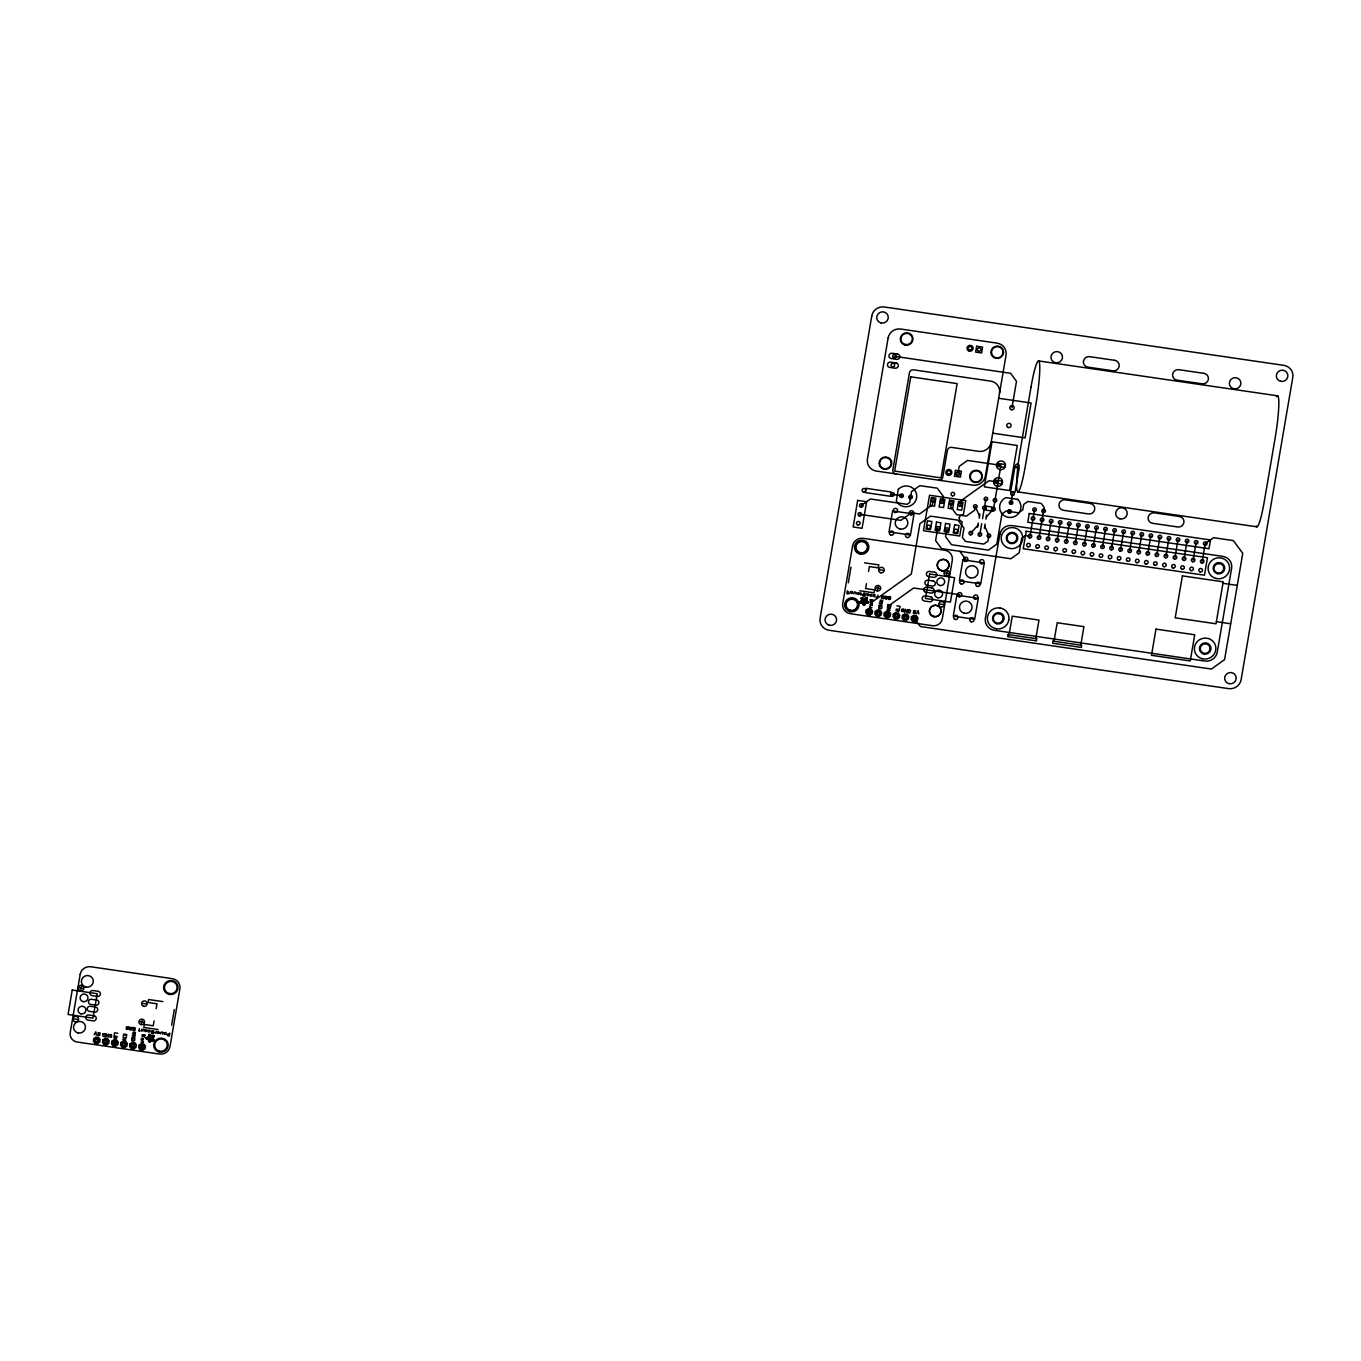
<?xml version="1.0" encoding="UTF-8"?>
<svg xmlns="http://www.w3.org/2000/svg" width="1361" height="1361" viewBox="0 0 1361 1361"><rect width="100%" height="100%" fill="white"/><g stroke="black" fill="none" stroke-linecap="round" stroke-linejoin="round"><path stroke-width="1.5" d="M1002.989 619.051L1003.057 618.081A4.729 4.593 -17.8 0 0 999.995 613.913L999.025 613.692M1016.718 538.752L1016.786 537.782A4.729 4.593 -17.8 0 0 1013.724 533.614L1012.754 533.393A4.849 4.695 -17.8 0 0 1007.106 537.34A5.053 4.9 -17.8 0 0 1011.036 542.818M1209.895 649.282L1209.963 648.295A4.729 4.593 -17.8 0 0 1206.901 644.144L1205.931 643.923A4.849 4.695 -17.8 0 0 1200.334 647.955A5.053 4.9 -17.8 0 0 1204.213 653.331A4.849 4.695 -17.8 0 0 1209.861 649.384M80.86 989.447L81.32 986.674M94.215 1034.751L95.814 1031.791L96.342 1035.058M105.971 1036.912L106.498 1033.816L108.08 1037.218L108.625 1034.122M114.188 1034.904L114.545 1032.829L117.709 1033.288M115.294 1037.882L116.263 1038.562L117.148 1036.555L113.984 1036.095L114.154 1038.239L115.566 1036.333M123.239 1036.231L123.596 1034.156L126.777 1034.615L126.42 1036.691M125.008 1035.415L125.195 1034.394M126.165 1028.882L126.522 1026.806L128.649 1027.113L128.291 1029.188L126.607 1029.477L128.649 1027.113M129.516 1029.375L129.856 1027.3L131.983 1027.606L131.626 1029.682L129.958 1029.971L131.983 1027.606M134.178 1033.407L134.007 1034.445L132.51 1033.697L133.293 1032.216L135.419 1032.54L135.062 1034.598M139.315 1031.264L139.23 1028.593M141.476 1023.302L141.952 1020.529M142.242 1040.11L142.514 1038.562L141.442 1038.409L141.187 1039.957L142.769 1040.195L143.568 1038.715M143.415 1036.401L144.385 1037.082L145.27 1035.092L142.088 1034.632L142.276 1036.776L143.688 1034.853M142.922 1042.509L143.092 1041.471M154.082 1020.886L153.249 1025.769L144.334 1024.476L143.824 1027.436L158.097 1029.528M156.175 1008.671L157.008 1003.789L148.094 1002.479L148.587 999.518L162.861 1001.594M156.056 1033.169L156.413 1031.094M160.615 1033.833L160.887 1032.284L162.554 1031.995L162.742 1034.139M169.768 1033.05L169.24 1036.163L167.216 1035.33L167.998 1033.85L169.598 1034.088M171.622 1025.241L174.31 1009.539M848.311 582.814L850.999 567.112M847.461 590.776L846.933 593.889L849.145 593.668L848.873 592.052L847.291 591.814M853.789 593.821L854.674 591.831L856.171 592.579L855.899 594.128M860.458 594.808L860.815 592.733M866.447 583.682L865.613 588.564L874.528 589.874L874.017 592.835L859.744 590.759M868.539 571.467L869.373 566.567L878.287 567.877L878.798 564.917L864.524 562.825M869.169 611.906L870.683 603.025L911.326 574.053L919.934 523.679L930.516 516.125L958.042 520.157L963.979 528.17L962.397 537.374L965.374 541.389L983.833 544.077L988.001 541.117L988.92 535.741L984.735 526.146M871.414 601.477L872.384 602.157L873.269 600.167L870.087 599.691L870.257 601.851L871.669 599.929M871.295 605.339L872.18 603.348L872.35 605.492L870.325 604.675M877.624 589.568L878.1 586.795M877.028 597.751L878.015 595.233M881.196 601.273L882.081 602.464L882.881 600.984L880.312 600.082L879.972 602.14M885.228 596.373L884.871 598.449L886.368 599.197L887.338 596.679L885.228 596.373L886.998 598.755M888.563 596.867L888.648 599.52L890.332 599.231L890.689 597.173L889.175 596.424L890.332 599.231M887.491 606.598L887.848 604.522L891.013 604.982L890.655 607.057M887.287 614.543L888.801 605.73L913.673 587.986L959.675 594.706M889.26 605.798L889.431 604.76M897.665 610.902L898.634 611.565L899.519 609.575L896.338 609.116L896.082 610.664L897.665 610.902L897.937 609.354M899.723 608.384L900.08 606.308L896.899 605.849M905.286 609.218L904.742 612.331L907.396 609.524L906.868 612.637M933.221 500.338L932.455 504.795L919.594 513.982L911.496 512.791L900.914 520.344L859.812 514.339M916.651 613.607L918.233 610.664L918.76 613.913M937.729 528.255L935.619 540.623L941.557 548.636L1010.849 558.759L1019.168 552.821L1021.669 538.258L1025.479 535.536L1030.005 536.2L1034.564 509.592M942.288 501.648L943.207 496.204L937.27 488.174L919.866 485.639L911.53 491.576L909.675 502.481L907.072 504.336L870.428 498.977L861.326 505.458M946.797 529.582L945.572 536.71L951.526 544.723L988.46 550.116L996.796 544.179L1001.968 513.948L1006.136 510.987L1018.623 512.808L1022.774 509.831L1023.71 504.438L1027.861 501.46L1041.25 503.417L1044.21 507.432L1039.072 537.527M951.339 502.975L950.71 506.683L956.647 514.696L966.378 516.125L974.697 510.188L975.344 506.479L979.512 516.074M957.906 473.747L959.165 466.398L967.501 460.443L1000.947 465.343L993.462 509.133L986.283 517.061M946.593 574.648L947.069 571.875M960.407 504.302L961.036 500.678L989.039 480.705L998.089 482.032M977.606 527.251L978.321 523.049M979.154 518.167L979.869 513.982M979.852 534.414L981.706 523.56M982.54 518.66L985.908 498.943M984.377 528.238L985.092 524.053M985.925 519.153L986.64 514.968M1011.972 407.722L1016.497 381.301L1010.56 373.288L894.381 356.31M1011.053 502.617L1012.567 493.737M1008.841 619.953L1008.841 619.901A10.786 10.463 -17.8 0 0 999.995 607.976L1000.012 607.976A10.786 10.463 -17.8 0 0 987.525 616.788L987.508 616.822A10.786 10.463 -17.8 0 0 996.286 628.714M1022.553 539.636L1022.57 539.602A10.786 10.463 -17.8 0 0 1013.792 527.694L1013.741 527.677A10.786 10.463 -17.8 0 0 1001.373 536.387A10.786 10.463 -17.8 0 0 1010.015 548.398M1009.079 634.719L1012.261 616.176L1038.987 620.072L1035.823 638.615M1048.14 538.854L1051.168 521.11M1057.191 540.181L1060.236 522.437M1066.258 541.491L1069.287 523.764M1054.009 641.269L1057.191 622.743L1083.934 626.638L1080.753 645.182M1075.326 542.818L1078.354 525.091M1084.377 544.145L1087.422 526.418M1093.444 545.472L1096.473 527.728M1102.512 546.799L1105.54 529.055M1111.58 548.109L1114.608 530.382M1120.63 549.436L1123.659 531.709M1129.698 550.763L1132.726 533.036M1138.766 552.09L1141.794 534.346M1147.816 553.417L1150.862 535.673M1156.884 554.727L1159.912 537M1165.952 556.054L1168.98 538.327M1175.002 557.381L1178.048 539.654M1184.07 558.708L1187.098 540.963M1193.138 560.034L1196.166 542.29M1202.188 561.361L1205.234 543.617L1213.553 537.68L1233.338 540.572L1242.763 553.298L1224.577 659.626L1211.375 669.051L920.427 626.536L914.473 618.523M970.784 533.087L977.964 525.159M151.786 1032.012L151.513 1033.577L153.095 1033.799L153.64 1030.702L151.428 1030.906L153.368 1032.25M140.795 1042.186L143.534 1042.067M156.243 1032.131L154.474 1032.948M864.915 594.927L865.188 593.362L863.606 593.141L863.061 596.237L865.273 596.033L863.333 594.689M881.894 595.88L884.004 596.186L883.221 597.666L881.707 596.918L881.452 598.466L883.561 598.789M903.619 611.633L901.492 611.327L901.85 609.252L903.534 608.962L903.789 610.596L902.734 610.443M913.758 610.528L915.868 610.851L915.068 612.314L913.571 611.565L913.316 613.13L915.426 613.437M1038.681 360.937L1277.741 395.847M998.668 398.263L1031.077 402.992L1025.105 437.902L992.713 433.172M1017.722 491.882L1256.764 526.809M892.476 494.383L901.543 495.71M1010.134 548.534L1010.168 548.551A10.786 10.463 -17.8 0 0 1022.536 539.705M1222.944 583.325L1237.132 585.383M945.419 573.049L948.243 573.457M880.006 569.851L882.847 570.276M1216.394 621.671L1230.565 623.746M876.45 587.969L879.291 588.377M940.111 604.08L942.935 604.505M859.063 592.477L857.209 593.787L858.706 594.536L859.42 593.583L857.311 593.277M873.609 594.604L875.208 594.825L873.354 596.152L875.378 596.986M862.057 595.029L860.645 593.77M876.603 597.156L877.658 597.309M866.123 597.666L866.991 597.836M865.681 597.904L866.974 597.972M865.256 598.125L866.923 598.245M862.806 598.04L861.241 597.802L863.503 598.432M864.881 598.33L866.872 598.5M864.592 598.568L866.838 598.772M861.292 598.142L863.844 598.772M864.337 598.84L866.77 599.18L861.326 598.432M861.377 598.721L866.702 599.486M861.428 599.027L866.617 599.759M861.479 599.35L866.464 600.082M861.53 599.606L864.66 600.082M865.018 600.371L866.294 600.32M861.632 599.912L863.214 600.422M864.898 600.541L867.093 600.967M861.802 600.201L863.469 600.728M863.827 600.507L867.467 601.307M861.581 600.745L867.825 601.664M882.404 603.723L879.24 603.263L882.047 605.798L878.883 605.339M861.156 600.967L868.182 601.987M860.901 601.171L863.146 601.273M863.503 601.596L868.505 602.328M860.611 601.46L862.653 601.494M862.976 601.8L868.522 602.549M860.356 601.715L863.827 602.157M864.32 602.038L868.505 602.634M860.084 601.953L863.861 602.498M864.303 602.481L868.012 602.838M859.846 602.208L867.076 602.991M859.71 602.77L862.023 603.11M862.823 603.263L865.273 603.706M862.823 603.535L865.222 603.876M862.891 603.825L865.103 604.131M862.993 604.114L864.967 604.403M890.451 608.248L887.287 607.789L890.111 610.323L886.93 609.864M863.146 604.42L864.83 604.675M863.35 604.811L864.677 604.93M863.503 605.101L864.558 605.203M869.407 606.819L871.976 607.738M996.405 628.833L996.439 628.85A10.786 10.463 -17.8 0 0 1008.807 620.021M79.67 987.848L82.511 988.273M142.956 1003.465L145.78 1003.874M140.302 1021.703L143.126 1022.111M74.362 1018.896L77.203 1019.304M143.62 1029.239L141.425 1029.443L143.364 1030.787L141.153 1030.992M158.165 1031.349L159.492 1033.135L157.808 1033.424L157.468 1032.318L159.577 1032.625M138.873 1030.668L139.928 1030.821M132.766 1030.379L134.875 1030.685L135.147 1029.137L133.021 1028.814L133.82 1027.351L135.317 1028.099M148.808 1034.343L150.084 1034.666M148.774 1034.598L150.425 1034.989M153.572 1035.449L152.653 1035.602M148.723 1034.87L150.68 1035.279M148.672 1035.143L150.884 1035.585M151.888 1035.789L154.303 1035.823M151.037 1035.925L148.604 1035.534L153.929 1036.572M151.496 1036.01L154.116 1036.197M148.536 1035.993L153.861 1036.657M153.742 1036.929L148.604 1036.487L153.572 1037.218M148.757 1036.912L149.88 1037.201M150.425 1037.303L153.436 1037.456M147.651 1037.167L153.249 1037.694M147.192 1037.388L150.935 1037.66M151.19 1037.967L152.959 1037.95M132.204 1035.415L135.385 1035.874L131.847 1037.49L135.028 1037.95M146.75 1037.609L153.044 1038.528M146.29 1037.831L149.404 1038.001M149.829 1038.426L153.368 1038.851M145.899 1038.052L150.901 1038.443M151.377 1038.579L153.521 1039.106M145.797 1038.239L151.377 1039.141M151.769 1038.919L153.64 1039.396M145.814 1038.375L149.982 1038.953M150.408 1039.209L153.878 1039.787M146.222 1038.698L154.031 1040.093M147.073 1039.106L154.201 1040.416M148.604 1039.889L154.269 1040.57M148.536 1040.161L154.286 1040.706M148.519 1040.28L151.003 1040.536M151.854 1040.655L154.099 1040.978M148.502 1040.502L150.901 1040.808M148.553 1040.825L150.748 1041.063M123.034 1037.422L126.216 1037.882L122.694 1039.498L125.858 1039.957M148.587 1041.08L150.51 1041.335M110.632 1036.01L109.748 1034.819L111.432 1034.53L111.517 1037.201L109.407 1036.878M150.271 1041.59L148.655 1041.522L150.016 1041.828M149.744 1042.101L149.489 1042.339M97.567 1035.228L99.676 1035.534L99.948 1033.986L98.264 1034.275L98.009 1032.642L100.119 1032.948M1219.66 563.624L1220.63 563.845A4.729 4.593 -17.8 0 1 1223.709 567.996L1223.624 568.966A4.849 4.695 -17.8 0 1 1218.044 573.032M959.794 551.307L965.732 559.32M991.131 442.427A10.888 10.565 -17.8 0 1 978.627 451.342L951.543 447.378A3.624 3.522 -17.8 0 0 947.392 450.355L942.799 477.201A3.624 3.522 -17.8 0 1 938.631 480.178M999.552 393.142A10.888 10.565 -17.8 0 0 990.638 381.114L913.605 369.852A3.624 3.522 -17.8 0 0 909.437 372.829L892.85 469.902A3.624 3.522 -17.8 0 0 895.81 473.917M1276.482 396.8A34.467 3.76 -81.7 0 1 1275.172 437.851L1264.42 500.678A34.467 3.76 -81.7 0 1 1256.203 525.907M1016.684 538.854A4.849 4.695 -17.8 0 1 1011.138 542.801M1217.942 573.032A5.053 4.9 -17.8 0 1 1213.961 567.673A4.849 4.695 -17.8 0 1 1219.609 563.692M993.326 617.758A5.053 4.9 -17.8 0 0 997.307 623.117A4.849 4.695 -17.8 0 0 1002.955 619.153M993.377 617.656A4.849 4.695 -17.8 0 1 998.923 613.692M959.165 517.758L959.76 520.412L962.142 521.79L959.726 536.013L923.473 530.722L929.529 495.251L965.783 500.542L963.35 514.764L960.611 515.394L959.165 517.758M72.235 990.042L68.05 1014.489L93.024 1018.13L97.209 993.7L72.235 990.042M80.197 974.289L70.33 1031.927A8.557 8.302 -17.8 0 0 76.522 1041.931L159.441 1054.043A9.221 8.932 -17.8 0 0 170.023 1046.49L179.873 988.852A9.221 8.932 -17.8 0 0 172.337 978.661L90.762 966.752A9.221 8.932 -17.8 0 0 80.197 974.289M93.807 1038.596L93.382 1041.165L94.93 1043.258L97.55 1043.632L99.71 1042.084L100.153 1039.515L98.604 1037.422L95.985 1037.048L93.807 1038.596M95.831 1039.072L95.44 1041.284L97.703 1041.607L98.094 1039.396L95.831 1039.072M103.079 1033.833L102.721 1035.908L104.746 1036.742L105.29 1033.628L103.079 1033.833M102.875 1039.906L102.432 1042.492L103.98 1044.567L106.617 1044.959L108.778 1043.411L109.22 1040.842L107.672 1038.749L105.052 1038.358L102.875 1039.906M104.882 1040.382L104.508 1042.611L106.77 1042.934L107.145 1040.723L104.882 1040.382M111.942 1041.233L111.5 1043.802L113.048 1045.894L115.668 1046.286L117.846 1044.738L118.288 1042.169L116.74 1040.076L114.103 1039.685L111.942 1041.233M113.95 1041.709L113.575 1043.921L115.838 1044.261L116.212 1042.05L113.95 1041.709M121.01 1042.56L120.568 1045.129L122.116 1047.221L124.736 1047.613L126.913 1046.065L127.339 1043.496L125.79 1041.403L123.171 1041.012L121.01 1042.56M123.017 1043.036L122.626 1045.248L124.889 1045.588L125.28 1043.36L123.017 1043.036M130.061 1043.887L129.618 1046.456L131.166 1048.548L133.803 1048.923L135.964 1047.375L136.406 1044.806L134.858 1042.713L132.238 1042.339L130.061 1043.887M131.643 1038.681L131.83 1040.825L134.552 1040.689L134.824 1039.141L131.643 1038.681M132.068 1044.363L131.694 1046.575L133.956 1046.915L134.331 1044.687L132.068 1044.363M139.128 1045.214L138.686 1047.783L140.234 1049.875L142.854 1050.25L145.032 1048.702L145.474 1046.133L143.926 1044.04L141.289 1043.666L139.128 1045.214M141.136 1045.69L140.761 1047.902L143.024 1048.225L143.398 1046.014L141.136 1045.69M144.759 1029.92L145.015 1031.553L146.699 1031.281L146.427 1029.648L144.759 1029.92M148.094 1030.413L148.349 1032.046L150.033 1031.757L149.761 1030.124L148.094 1030.413M164.222 1032.778L164.494 1034.411L166.161 1034.122L165.906 1032.489L164.222 1032.778M871.789 315.888L820.105 618.217A10.888 10.565 -17.8 0 0 829.019 630.262L1228.626 688.632A10.888 10.565 -17.8 0 0 1241.113 679.717L1292.797 377.388A10.888 10.565 -17.8 0 0 1283.882 365.36L884.293 306.974A10.888 10.565 -17.8 0 0 871.789 315.888M857.685 500.389L853.143 526.996L862.074 528.289L866.617 501.699L857.685 500.389M852.598 545.863L842.731 603.501A9.221 8.932 -17.8 0 0 850.285 613.692L933.204 625.805A8.557 8.302 -17.8 0 0 942.424 618.064L952.275 560.426A9.221 8.932 -17.8 0 0 944.738 550.218L863.163 538.31A9.221 8.932 -17.8 0 0 852.598 545.863M888.138 337.953L867.433 459.031A10.888 10.565 -17.8 0 0 876.348 471.076L972.843 485.162A10.888 10.565 -17.8 0 0 985.347 476.265L1006.034 355.187A10.888 10.565 -17.8 0 0 997.137 343.142L900.625 329.039A10.888 10.565 -17.8 0 0 888.138 337.953M866.072 488.344L865.358 492.597L890.332 496.238L891.064 492.001L866.072 488.344M850.71 591.78L850.982 593.413L852.649 593.124L852.394 591.491L850.71 591.78M866.855 594.145L867.11 595.778L868.794 595.489L868.522 593.855L866.855 594.145M866.208 610.153L865.783 612.722L867.331 614.815L869.951 615.189L872.112 613.641L872.554 611.072L871.006 608.979L868.386 608.605L866.208 610.153M870.189 594.621L870.445 596.254L872.129 595.965L871.857 594.349L870.189 594.621M868.216 610.63L867.842 612.841L870.104 613.182L870.496 610.953L868.216 610.63M910.764 376.827L894.653 471.093L941.029 477.864L957.14 383.615L910.764 376.827M875.276 611.48L874.834 614.049L876.382 616.142L879.019 616.516L881.179 614.968L881.622 612.399L880.074 610.306L877.454 609.932L875.276 611.48M892.612 510.936L889.022 531.879L910.441 535.009L914.014 514.05L892.612 510.936M877.284 611.957L876.909 614.168L879.172 614.491L879.546 612.28L877.284 611.957M898.311 489.348L896.355 500.831A10.701 10.378 -17.8 0 0 911.7 505.118A10.701 10.378 -17.8 0 0 914.337 489.637A10.701 10.378 -17.8 0 0 898.311 489.348M878.679 606.53L878.849 608.673L881.588 608.554L881.843 606.989L878.679 606.53M900.795 494.706L900.506 496.442L902.275 496.697L902.581 494.962L900.795 494.706M884.344 612.79L883.901 615.376L885.45 617.452L888.07 617.843L890.247 616.295L890.689 613.726L889.141 611.633L886.504 611.259L884.344 612.79M886.351 613.267L885.977 615.495L888.24 615.818L888.614 613.607L886.351 613.267M909.863 496.016L909.556 497.769L911.343 498.024L911.649 496.289L909.863 496.016M893.394 614.117L892.969 616.686L894.517 618.779L897.137 619.17L899.315 617.622L899.74 615.053L898.192 612.96L895.572 612.569L893.394 614.117M895.419 614.594L895.028 616.822L897.29 617.145L897.682 614.934L895.419 614.594M902.462 615.444L902.02 618.013L903.568 620.106L906.205 620.497L908.365 618.949L908.808 616.38L907.26 614.287L904.64 613.896L902.462 615.444M904.47 615.921L904.095 618.132L906.358 618.472L906.732 616.244L904.47 615.921M908.621 609.711L908.093 612.807L909.675 613.045L910.645 610.545L908.621 609.711M927.436 520.838L926.041 529.038L930.482 529.684L931.877 521.484L927.436 520.838M931.417 497.582L930.039 505.611L934.48 506.258L935.858 498.228L931.417 497.582M911.53 616.771L911.087 619.34L912.636 621.433L915.255 621.807L917.433 620.276L917.875 617.69L916.327 615.614L913.69 615.223L911.53 616.771M913.537 617.248L913.163 619.459L915.426 619.799L915.8 617.571L913.537 617.248M936.504 522.165L935.092 530.365L939.549 531.011L940.944 522.811L936.504 522.165M940.468 498.909L939.107 506.938L943.547 507.585L944.925 499.555L940.468 498.909M929.631 574.019L925.446 598.466L950.42 602.106L954.605 577.676L929.631 574.019M945.555 523.475L944.16 531.675L948.6 532.338L950.012 524.138L945.555 523.475M949.536 500.219L948.158 508.265L952.615 508.912L953.976 500.882L949.536 500.219M955.422 470.379L954.418 476.231L960.39 477.116L961.393 471.263L955.422 470.379M976.637 346.238L975.633 352.091L981.621 352.958L982.625 347.106L976.637 346.238M954.622 524.802L953.227 533.002L957.668 533.648L959.063 525.448L954.622 524.802M958.603 501.546L957.225 509.575L961.666 510.239L963.044 502.192L958.603 501.546M956.851 595.182L953.278 616.142L974.68 619.255L978.27 598.313L956.851 595.182M962.907 559.813L959.318 580.756L980.737 583.886L984.309 562.944L962.907 559.813M992.05 441.781L984.343 486.847L1009.573 490.538L1017.279 445.472L992.05 441.781M986.487 506.241L985.84 510.086L991.335 510.902L991.982 507.058L986.487 506.241M994.5 480.025L994.006 482.9L1001.679 484.023L1002.172 481.148L994.5 480.025M997.358 463.352L996.864 466.211L1004.537 467.333L1005.03 464.458L997.358 463.352M999.808 534.431L985.364 618.319A10.973 10.65 -17.8 0 0 994.296 630.279L1204.893 661.038A10.786 10.463 -17.8 0 0 1217.261 652.208L1231.62 568.303A10.786 10.463 -17.8 0 0 1222.773 556.377L1012.193 525.601A10.786 10.463 -17.8 0 0 999.825 534.431M1014.864 467.248L1010.696 491.678L1015.034 492.308L1019.202 467.878L1014.864 467.248M1008.79 510.477L1008.484 512.212L1010.27 512.485L1010.577 510.732L1008.79 510.477M1010.304 501.614L1009.998 503.349L1011.784 503.621L1012.091 501.869L1010.304 501.614M1031.026 387.051L1020.291 449.896A34.467 3.76 -81.7 0 0 1017.16 490.998A34.467 3.76 -81.7 0 0 1025.377 465.768L1036.129 402.924A34.467 3.76 -81.7 0 0 1039.243 361.822A34.467 3.76 -81.7 0 0 1031.026 387.051M1008.11 634.566L1007.752 636.693L1036.436 640.878L1036.793 638.751L1008.11 634.566M1026.211 531.232L1023.234 548.721L1204.468 575.193L1207.462 557.704L1026.211 531.232M1029.256 513.505L1027.759 522.233L1208.993 548.721L1210.49 539.977L1029.256 513.505M1053.04 641.133L1052.682 643.243L1081.366 647.445L1081.723 645.318L1053.04 641.133M1155.965 629.122L1151.491 655.304L1190.246 660.953L1194.72 634.787L1155.965 629.122M1182.386 575.873L1175.206 617.826L1216.019 623.78L1223.199 581.827L1182.386 575.873M1114.693 360.325L1089.719 356.667A5.444 5.274 -17.8 0 0 1083.475 361.124A5.444 5.274 -17.8 0 0 1087.932 367.147L1112.907 370.787A5.444 5.274 -17.8 0 0 1119.15 366.33A5.444 5.274 -17.8 0 0 1114.693 360.325M1203.89 373.356L1178.915 369.699A5.444 5.274 -17.8 0 0 1172.672 374.156A5.444 5.274 -17.8 0 0 1177.129 380.178L1202.103 383.819A5.444 5.274 -17.8 0 0 1208.347 379.362A5.444 5.274 -17.8 0 0 1203.89 373.356M897.528 354.064L892.135 353.282A2.739 2.654 -17.8 0 0 889.005 355.527A2.739 2.654 -17.8 0 0 891.251 358.555L896.627 359.338A2.739 2.654 -17.8 0 0 899.757 357.092A2.739 2.654 -17.8 0 0 897.528 354.064M896.014 362.945L890.621 362.145A2.739 2.654 -17.8 0 0 887.491 364.391A2.739 2.654 -17.8 0 0 889.72 367.419L895.113 368.202A2.739 2.654 -17.8 0 0 898.243 365.956A2.739 2.654 -17.8 0 0 896.014 362.945M1090.229 503.451L1065.255 499.81A5.444 5.274 -17.8 0 0 1059.011 504.268A5.444 5.274 -17.8 0 0 1063.468 510.273L1088.443 513.931A5.444 5.274 -17.8 0 0 1094.686 509.473A5.444 5.274 -17.8 0 0 1090.229 503.451M1179.426 516.482L1154.451 512.842A5.444 5.274 -17.8 0 0 1148.208 517.299A5.444 5.274 -17.8 0 0 1152.665 523.304L1177.639 526.962A5.444 5.274 -17.8 0 0 1183.883 522.505A5.444 5.274 -17.8 0 0 1179.426 516.482M1017.62 499.351L1005.881 497.633A10.701 10.378 -17.8 0 0 1001.22 512.689A10.701 10.378 -17.8 0 0 1017.041 515.002A10.701 10.378 -17.8 0 0 1017.62 499.351M934.65 572.249L929.444 571.484A2.637 2.569 -17.8 0 0 926.416 573.661A2.637 2.569 -17.8 0 0 928.576 576.571L933.782 577.336A2.637 2.569 -17.8 0 0 936.81 575.176A2.637 2.569 -17.8 0 0 934.65 572.249M933.153 580.977L927.964 580.211A2.637 2.569 -17.8 0 0 924.919 582.389A2.637 2.569 -17.8 0 0 927.079 585.315L932.285 586.064A2.637 2.569 -17.8 0 0 935.33 583.903A2.637 2.569 -17.8 0 0 933.153 580.977M931.962 587.952L926.756 587.203A2.637 2.569 -17.8 0 0 923.728 589.364A2.637 2.569 -17.8 0 0 925.888 592.29L931.094 593.056A2.637 2.569 -17.8 0 0 934.139 590.878A2.637 2.569 -17.8 0 0 931.962 587.952M930.482 596.679L925.276 595.931A2.637 2.569 -17.8 0 0 922.231 598.091A2.637 2.569 -17.8 0 0 924.408 601.018L929.597 601.783A2.637 2.569 -17.8 0 0 932.642 599.606A2.637 2.569 -17.8 0 0 930.482 596.679M865.324 603.297L859.642 602.464L865.324 603.382M98.213 991.335L93.007 990.57A2.637 2.569 -17.8 0 0 89.979 992.73A2.637 2.569 -17.8 0 0 92.14 995.657L97.346 996.422A2.637 2.569 -17.8 0 0 100.374 994.262A2.637 2.569 -17.8 0 0 98.213 991.335M96.716 1000.063L91.527 999.297A2.637 2.569 -17.8 0 0 88.482 1001.458A2.637 2.569 -17.8 0 0 90.643 1004.384L95.848 1005.15A2.637 2.569 -17.8 0 0 98.894 1002.989A2.637 2.569 -17.8 0 0 96.716 1000.063M95.525 1007.038L90.319 1006.289A2.637 2.569 -17.8 0 0 87.291 1008.45A2.637 2.569 -17.8 0 0 89.452 1011.376L94.658 1012.142A2.637 2.569 -17.8 0 0 97.703 1009.964A2.637 2.569 -17.8 0 0 95.525 1007.038M94.028 1015.765L88.839 1015.017A2.637 2.569 -17.8 0 0 85.794 1017.177A2.637 2.569 -17.8 0 0 87.972 1020.104L93.16 1020.869A2.637 2.569 -17.8 0 0 96.206 1018.691A2.637 2.569 -17.8 0 0 94.028 1015.765M83.038 1001.594A3.964 3.845 -17.8 0 0 87.87 996.796A3.964 3.845 -17.8 0 0 81.269 995.18A3.964 3.845 -17.8 0 0 83.038 1001.594M80.945 1013.826A3.964 3.845 -17.8 0 0 85.777 1009.011A3.964 3.845 -17.8 0 0 79.176 1007.412A3.964 3.845 -17.8 0 0 80.945 1013.826M75.059 1021.771A2.841 2.756 -17.8 0 0 78.513 1018.334A2.841 2.756 -17.8 0 0 73.783 1017.177A2.841 2.756 -17.8 0 0 75.059 1021.771M80.367 990.74A2.841 2.756 -17.8 0 0 83.821 987.303A2.841 2.756 -17.8 0 0 79.091 986.147A2.841 2.756 -17.8 0 0 80.367 990.74M143.637 1006.34A2.841 2.756 -17.8 0 0 147.107 1002.904A2.841 2.756 -17.8 0 0 142.378 1001.747A2.841 2.756 -17.8 0 0 143.637 1006.34M140.983 1024.595A2.841 2.756 -17.8 0 0 144.453 1021.141A2.841 2.756 -17.8 0 0 139.707 1020.001A2.841 2.756 -17.8 0 0 140.983 1024.595M169.172 993.547A6.38 6.193 -17.8 0 0 176.964 985.823A6.38 6.193 -17.8 0 0 166.314 983.22A6.38 6.193 -17.8 0 0 169.172 993.547M168.951 994.381A7.247 7.043 -17.8 0 0 177.798 985.585A7.247 7.043 -17.8 0 0 165.702 982.625A7.247 7.043 -17.8 0 0 168.951 994.381M159.322 1051.185A6.38 6.193 -17.8 0 0 167.097 1043.462A6.38 6.193 -17.8 0 0 156.464 1040.859A6.38 6.193 -17.8 0 0 159.322 1051.185M159.101 1052.019A7.247 7.043 -17.8 0 0 167.947 1043.224A7.247 7.043 -17.8 0 0 155.834 1040.263A7.247 7.043 -17.8 0 0 159.101 1052.019M77.951 1032.914A6.022 5.835 -17.8 0 0 85.284 1025.616A6.022 5.835 -17.8 0 0 75.246 1023.183A6.022 5.835 -17.8 0 0 77.951 1032.914M85.794 987.048A6.022 5.835 -17.8 0 0 93.126 979.75A6.022 5.835 -17.8 0 0 83.089 977.3A6.022 5.835 -17.8 0 0 85.794 987.048M141.612 1048.668A1.82 1.752 -17.8 0 0 143.824 1046.473A1.82 1.752 -17.8 0 0 140.795 1045.724A1.82 1.752 -17.8 0 0 141.612 1048.668M132.544 1047.341A1.82 1.752 -17.8 0 0 134.756 1045.146A1.82 1.752 -17.8 0 0 131.728 1044.414A1.82 1.752 -17.8 0 0 132.544 1047.341M123.494 1046.031A1.82 1.752 -17.8 0 0 125.705 1043.819A1.82 1.752 -17.8 0 0 122.677 1043.087A1.82 1.752 -17.8 0 0 123.494 1046.031M114.426 1044.704A1.82 1.752 -17.8 0 0 116.638 1042.492A1.82 1.752 -17.8 0 0 113.609 1041.76A1.82 1.752 -17.8 0 0 114.426 1044.704M105.358 1043.377A1.82 1.752 -17.8 0 0 107.57 1041.182A1.82 1.752 -17.8 0 0 104.542 1040.433A1.82 1.752 -17.8 0 0 105.358 1043.377M96.308 1042.05A1.82 1.752 -17.8 0 0 98.519 1039.855A1.82 1.752 -17.8 0 0 95.491 1039.106A1.82 1.752 -17.8 0 0 96.308 1042.05M1009.062 513.182A1.82 1.752 -17.8 0 0 1011.274 510.987A1.82 1.752 -17.8 0 0 1008.246 510.256A1.82 1.752 -17.8 0 0 1009.062 513.182M1012.091 495.455A1.82 1.752 -17.8 0 0 1014.302 493.26A1.82 1.752 -17.8 0 0 1011.274 492.512A1.82 1.752 -17.8 0 0 1012.091 495.455M1010.577 504.319A1.82 1.752 -17.8 0 0 1012.788 502.124A1.82 1.752 -17.8 0 0 1009.76 501.392A1.82 1.752 -17.8 0 0 1010.577 504.319M1016.871 467.521A1.82 1.752 -17.8 0 0 1019.083 465.326A1.82 1.752 -17.8 0 0 1016.055 464.594A1.82 1.752 -17.8 0 0 1016.871 467.521M952.394 495.829A1.82 1.752 -17.8 0 0 954.605 493.618A1.82 1.752 -17.8 0 0 951.577 492.886A1.82 1.752 -17.8 0 0 952.394 495.829M994.517 501.971A1.82 1.752 -17.8 0 0 996.728 499.776A1.82 1.752 -17.8 0 0 993.7 499.045A1.82 1.752 -17.8 0 0 994.517 501.971M985.449 500.644A1.82 1.752 -17.8 0 0 987.661 498.449A1.82 1.752 -17.8 0 0 984.632 497.718A1.82 1.752 -17.8 0 0 985.449 500.644M983.935 509.524A1.82 1.752 -17.8 0 0 986.147 507.313A1.82 1.752 -17.8 0 0 983.118 506.581A1.82 1.752 -17.8 0 0 983.935 509.524M965.17 561.378A2.178 2.11 -17.8 0 0 967.824 558.742A2.178 2.11 -17.8 0 0 964.2 557.857A2.178 2.11 -17.8 0 0 965.17 561.378M981.23 563.726A2.178 2.11 -17.8 0 0 983.884 561.089A2.178 2.11 -17.8 0 0 980.243 560.205A2.178 2.11 -17.8 0 0 981.23 563.726M959.114 596.764A2.178 2.11 -17.8 0 0 961.768 594.128A2.178 2.11 -17.8 0 0 958.144 593.243A2.178 2.11 -17.8 0 0 959.114 596.764M975.174 599.112A2.178 2.11 -17.8 0 0 977.827 596.458A2.178 2.11 -17.8 0 0 974.204 595.574A2.178 2.11 -17.8 0 0 975.174 599.112M955.235 619.459A2.178 2.11 -17.8 0 0 957.889 616.805A2.178 2.11 -17.8 0 0 954.265 615.921A2.178 2.11 -17.8 0 0 955.235 619.459M971.295 621.807A2.178 2.11 -17.8 0 0 973.949 619.153A2.178 2.11 -17.8 0 0 970.325 618.268A2.178 2.11 -17.8 0 0 971.295 621.807M1228.915 683.647A5.801 5.631 -17.8 0 0 1236.009 676.604A5.801 5.631 -17.8 0 0 1226.312 674.239A5.801 5.631 -17.8 0 0 1228.915 683.647M1203.736 653.995A5.801 5.631 -17.8 0 0 1210.814 646.951A5.801 5.631 -17.8 0 0 1201.134 644.587A5.801 5.631 -17.8 0 0 1203.736 653.995M1217.466 573.696A5.801 5.631 -17.8 0 0 1224.543 566.652A5.801 5.631 -17.8 0 0 1214.863 564.288A5.801 5.631 -17.8 0 0 1217.466 573.696M1119.95 518.864A5.801 5.631 -17.8 0 0 1127.027 511.821A5.801 5.631 -17.8 0 0 1117.347 509.456A5.801 5.631 -17.8 0 0 1119.95 518.864M1010.56 543.464A5.801 5.631 -17.8 0 0 1017.637 536.421A5.801 5.631 -17.8 0 0 1007.957 534.073A5.801 5.631 -17.8 0 0 1010.56 543.464M996.83 623.763A5.801 5.631 -17.8 0 0 1003.908 616.72A5.801 5.631 -17.8 0 0 994.228 614.372A5.801 5.631 -17.8 0 0 996.83 623.763M941.625 570.582A5.801 5.631 -17.8 0 0 948.702 563.539A5.801 5.631 -17.8 0 0 939.022 561.191A5.801 5.631 -17.8 0 0 941.625 570.582M933.782 616.465A5.801 5.631 -17.8 0 0 940.859 609.422A5.801 5.631 -17.8 0 0 931.179 607.057A5.801 5.631 -17.8 0 0 933.782 616.465M829.325 625.26A5.801 5.631 -17.8 0 0 836.403 618.217A5.801 5.631 -17.8 0 0 826.722 615.87A5.801 5.631 -17.8 0 0 829.325 625.26M850.302 610.306A5.801 5.631 -17.8 0 0 857.396 603.263A5.801 5.631 -17.8 0 0 847.699 600.899A5.801 5.631 -17.8 0 0 850.302 610.306M860.169 552.668A5.801 5.631 -17.8 0 0 867.246 545.625A5.801 5.631 -17.8 0 0 857.566 543.26A5.801 5.631 -17.8 0 0 860.169 552.668M974.544 481.879A5.801 5.631 -17.8 0 0 981.621 474.836A5.801 5.631 -17.8 0 0 971.941 472.471A5.801 5.631 -17.8 0 0 974.544 481.879M883.918 468.643A5.801 5.631 -17.8 0 0 890.996 461.6A5.801 5.631 -17.8 0 0 881.316 459.235A5.801 5.631 -17.8 0 0 883.918 468.643M1280.599 381.301A5.801 5.631 -17.8 0 0 1287.693 374.258A5.801 5.631 -17.8 0 0 1277.996 371.91A5.801 5.631 -17.8 0 0 1280.599 381.301M1233.627 388.753A5.801 5.631 -17.8 0 0 1240.705 381.709A5.801 5.631 -17.8 0 0 1231.024 379.362A5.801 5.631 -17.8 0 0 1233.627 388.753M1055.234 362.689A5.801 5.631 -17.8 0 0 1062.312 355.646A5.801 5.631 -17.8 0 0 1052.631 353.299A5.801 5.631 -17.8 0 0 1055.234 362.689M995.759 357.739A5.801 5.631 -17.8 0 0 1002.836 350.696A5.801 5.631 -17.8 0 0 993.156 348.331A5.801 5.631 -17.8 0 0 995.759 357.739M905.133 344.486A5.801 5.631 -17.8 0 0 912.227 337.443A5.801 5.631 -17.8 0 0 902.53 335.095A5.801 5.631 -17.8 0 0 905.133 344.486M881.009 322.931A5.801 5.631 -17.8 0 0 888.087 315.888A5.801 5.631 -17.8 0 0 878.406 313.54A5.801 5.631 -17.8 0 0 881.009 322.931M1011.427 409.78A2.178 2.11 -17.8 0 0 1014.081 407.143A2.178 2.11 -17.8 0 0 1010.44 406.259A2.178 2.11 -17.8 0 0 1011.427 409.78M1008.382 427.507A2.178 2.11 -17.8 0 0 1011.036 424.87A2.178 2.11 -17.8 0 0 1007.412 423.986A2.178 2.11 -17.8 0 0 1008.382 427.507M857.821 524.921A1.82 1.752 -17.8 0 0 860.033 522.709A1.82 1.752 -17.8 0 0 857.022 521.978A1.82 1.752 -17.8 0 0 857.821 524.921M859.335 516.04A1.82 1.752 -17.8 0 0 861.564 513.846A1.82 1.752 -17.8 0 0 858.536 513.114A1.82 1.752 -17.8 0 0 859.335 516.04M860.867 507.177A1.82 1.752 -17.8 0 0 863.078 504.982A1.82 1.752 -17.8 0 0 860.05 504.233A1.82 1.752 -17.8 0 0 860.867 507.177M899.893 528.97A6.346 6.159 -17.8 0 0 907.634 521.263A6.346 6.159 -17.8 0 0 897.035 518.677A6.346 6.159 -17.8 0 0 899.893 528.97M1034.088 511.311A1.82 1.752 -17.8 0 0 1036.299 509.116A1.82 1.752 -17.8 0 0 1033.271 508.368A1.82 1.752 -17.8 0 0 1034.088 511.311M964.132 613.216A6.346 6.159 -17.8 0 0 971.873 605.509A6.346 6.159 -17.8 0 0 961.291 602.94A6.346 6.159 -17.8 0 0 964.132 613.216M970.189 577.847A6.346 6.159 -17.8 0 0 977.93 570.14A6.346 6.159 -17.8 0 0 967.331 567.554A6.346 6.159 -17.8 0 0 970.189 577.847M996.933 486.302A4.542 4.406 -17.8 0 0 1002.462 480.807A4.542 4.406 -17.8 0 0 994.891 478.97A4.542 4.406 -17.8 0 0 996.933 486.302M999.774 469.613A4.542 4.406 -17.8 0 0 1005.32 464.118A4.542 4.406 -17.8 0 0 997.749 462.281A4.542 4.406 -17.8 0 0 999.774 469.613M939.719 585.468A3.964 3.845 -17.8 0 0 944.551 580.671A3.964 3.845 -17.8 0 0 937.95 579.054A3.964 3.845 -17.8 0 0 939.719 585.468M937.627 597.7A3.964 3.845 -17.8 0 0 942.458 592.886A3.964 3.845 -17.8 0 0 935.858 591.269A3.964 3.845 -17.8 0 0 937.627 597.7M940.791 606.972A2.841 2.756 -17.8 0 0 944.262 603.535A2.841 2.756 -17.8 0 0 939.532 602.379A2.841 2.756 -17.8 0 0 940.791 606.972M946.099 575.941A2.841 2.756 -17.8 0 0 949.57 572.488A2.841 2.756 -17.8 0 0 944.823 571.348A2.841 2.756 -17.8 0 0 946.099 575.941M880.703 572.743A2.841 2.756 -17.8 0 0 884.157 569.306A2.841 2.756 -17.8 0 0 879.427 568.149A2.841 2.756 -17.8 0 0 880.703 572.743M877.13 590.861A2.841 2.756 -17.8 0 0 880.601 587.408A2.841 2.756 -17.8 0 0 875.872 586.268A2.841 2.756 -17.8 0 0 877.13 590.861M860.016 553.195A6.38 6.193 -17.8 0 0 867.791 545.455A6.38 6.193 -17.8 0 0 857.158 542.869A6.38 6.193 -17.8 0 0 860.016 553.195M859.795 554.029A7.247 7.043 -17.8 0 0 868.641 545.234A7.247 7.043 -17.8 0 0 856.528 542.273A7.247 7.043 -17.8 0 0 859.795 554.029M850.166 610.834A6.38 6.193 -17.8 0 0 857.94 603.11A6.38 6.193 -17.8 0 0 847.308 600.507A6.38 6.193 -17.8 0 0 850.166 610.834M849.927 611.667A7.247 7.043 -17.8 0 0 858.791 602.872A7.247 7.043 -17.8 0 0 846.678 599.912A7.247 7.043 -17.8 0 0 849.927 611.667M933.731 616.669A6.022 5.835 -17.8 0 0 941.063 609.371A6.022 5.835 -17.8 0 0 931.026 606.921A6.022 5.835 -17.8 0 0 933.731 616.669M941.574 570.786A6.022 5.835 -17.8 0 0 948.906 563.488A6.022 5.835 -17.8 0 0 938.869 561.055A6.022 5.835 -17.8 0 0 941.574 570.786M868.692 613.607A1.82 1.752 -17.8 0 0 870.921 611.412A1.82 1.752 -17.8 0 0 867.893 610.681A1.82 1.752 -17.8 0 0 868.692 613.607M877.76 614.934A1.82 1.752 -17.8 0 0 879.972 612.739A1.82 1.752 -17.8 0 0 876.943 611.991A1.82 1.752 -17.8 0 0 877.76 614.934M886.828 616.261A1.82 1.752 -17.8 0 0 889.039 614.066A1.82 1.752 -17.8 0 0 886.011 613.318A1.82 1.752 -17.8 0 0 886.828 616.261M895.895 617.588A1.82 1.752 -17.8 0 0 898.107 615.376A1.82 1.752 -17.8 0 0 895.079 614.645A1.82 1.752 -17.8 0 0 895.895 617.588M904.946 618.915A1.82 1.752 -17.8 0 0 907.158 616.703A1.82 1.752 -17.8 0 0 904.129 615.972A1.82 1.752 -17.8 0 0 904.946 618.915M914.014 620.225A1.82 1.752 -17.8 0 0 916.225 618.03A1.82 1.752 -17.8 0 0 913.197 617.299A1.82 1.752 -17.8 0 0 914.014 620.225M1043.155 512.638A1.82 1.752 -17.8 0 0 1045.367 510.443A1.82 1.752 -17.8 0 0 1042.339 509.695A1.82 1.752 -17.8 0 0 1043.155 512.638M892.408 366.892A1.82 1.752 -17.8 0 0 894.619 364.697A1.82 1.752 -17.8 0 0 891.591 363.948A1.82 1.752 -17.8 0 0 892.408 366.892M893.922 358.028A1.82 1.752 -17.8 0 0 896.133 355.816A1.82 1.752 -17.8 0 0 893.105 355.085A1.82 1.752 -17.8 0 0 893.922 358.028M969.593 349.998A1.82 1.752 -17.8 0 0 971.805 347.787A1.82 1.752 -17.8 0 0 968.794 347.055A1.82 1.752 -17.8 0 0 969.593 349.998M978.661 351.308A1.82 1.752 -17.8 0 0 980.873 349.114A1.82 1.752 -17.8 0 0 977.844 348.382A1.82 1.752 -17.8 0 0 978.661 351.308M883.765 469.188A6.38 6.193 -17.8 0 0 891.54 461.447A6.38 6.193 -17.8 0 0 880.907 458.844A6.38 6.193 -17.8 0 0 883.765 469.188M904.997 345.031A6.38 6.193 -17.8 0 0 912.772 337.29A6.38 6.193 -17.8 0 0 902.122 334.704A6.38 6.193 -17.8 0 0 904.997 345.031M974.391 482.423A6.38 6.193 -17.8 0 0 982.166 474.683A6.38 6.193 -17.8 0 0 971.533 472.097A6.38 6.193 -17.8 0 0 974.391 482.423M995.606 358.266A6.38 6.193 -17.8 0 0 1003.397 350.543A6.38 6.193 -17.8 0 0 992.747 347.94A6.38 6.193 -17.8 0 0 995.606 358.266M969.287 351.155A3.045 2.943 -17.8 0 0 972.996 347.463A3.045 2.943 -17.8 0 0 967.926 346.221A3.045 2.943 -17.8 0 0 969.287 351.155M948.056 475.295A3.045 2.943 -17.8 0 0 951.764 471.604A3.045 2.943 -17.8 0 0 946.695 470.379A3.045 2.943 -17.8 0 0 948.056 475.295M1204.757 545.336A1.82 1.752 -17.8 0 0 1206.969 543.124A1.82 1.752 -17.8 0 0 1203.941 542.393A1.82 1.752 -17.8 0 0 1204.757 545.336M1032.574 520.174A1.82 1.752 -17.8 0 0 1034.785 517.98A1.82 1.752 -17.8 0 0 1031.757 517.248A1.82 1.752 -17.8 0 0 1032.574 520.174M1041.641 521.501A1.82 1.752 -17.8 0 0 1043.853 519.307A1.82 1.752 -17.8 0 0 1040.825 518.558A1.82 1.752 -17.8 0 0 1041.641 521.501M988.443 537.442A1.82 1.752 -17.8 0 0 990.655 535.247A1.82 1.752 -17.8 0 0 987.627 534.516A1.82 1.752 -17.8 0 0 988.443 537.442M979.376 536.115A1.82 1.752 -17.8 0 0 981.604 533.92A1.82 1.752 -17.8 0 0 978.576 533.189A1.82 1.752 -17.8 0 0 979.376 536.115M970.325 534.805A1.82 1.752 -17.8 0 0 972.537 532.593A1.82 1.752 -17.8 0 0 969.508 531.862A1.82 1.752 -17.8 0 0 970.325 534.805M974.867 508.197A1.82 1.752 -17.8 0 0 977.079 505.986A1.82 1.752 -17.8 0 0 974.051 505.254A1.82 1.752 -17.8 0 0 974.867 508.197M992.986 510.851A1.82 1.752 -17.8 0 0 995.214 508.64A1.82 1.752 -17.8 0 0 992.186 507.908A1.82 1.752 -17.8 0 0 992.986 510.851M892.016 496.084A1.82 1.752 -17.8 0 0 894.228 493.89A1.82 1.752 -17.8 0 0 891.2 493.158A1.82 1.752 -17.8 0 0 892.016 496.084M901.067 497.411A1.82 1.752 -17.8 0 0 903.279 495.217A1.82 1.752 -17.8 0 0 900.267 494.485A1.82 1.752 -17.8 0 0 901.067 497.411M910.135 498.738A1.82 1.752 -17.8 0 0 912.346 496.544A1.82 1.752 -17.8 0 0 909.318 495.795A1.82 1.752 -17.8 0 0 910.135 498.738M959.947 506.02A1.82 1.752 -17.8 0 0 962.159 503.808A1.82 1.752 -17.8 0 0 959.131 503.077A1.82 1.752 -17.8 0 0 959.947 506.02M950.88 504.693A1.82 1.752 -17.8 0 0 953.091 502.481A1.82 1.752 -17.8 0 0 950.063 501.75A1.82 1.752 -17.8 0 0 950.88 504.693M941.812 503.366A1.82 1.752 -17.8 0 0 944.024 501.171A1.82 1.752 -17.8 0 0 940.995 500.423A1.82 1.752 -17.8 0 0 941.812 503.366M932.761 502.039A1.82 1.752 -17.8 0 0 934.973 499.844A1.82 1.752 -17.8 0 0 931.945 499.113A1.82 1.752 -17.8 0 0 932.761 502.039M937.27 529.973A1.82 1.752 -17.8 0 0 939.481 527.762A1.82 1.752 -17.8 0 0 936.453 527.03A1.82 1.752 -17.8 0 0 937.27 529.973M955.388 532.61A1.82 1.752 -17.8 0 0 957.6 530.416A1.82 1.752 -17.8 0 0 954.571 529.684A1.82 1.752 -17.8 0 0 955.388 532.61M946.337 531.3A1.82 1.752 -17.8 0 0 948.549 529.089A1.82 1.752 -17.8 0 0 945.521 528.357A1.82 1.752 -17.8 0 0 946.337 531.3M1195.707 544.009A1.82 1.752 -17.8 0 0 1197.918 541.814A1.82 1.752 -17.8 0 0 1194.89 541.066A1.82 1.752 -17.8 0 0 1195.707 544.009M1186.639 542.682A1.82 1.752 -17.8 0 0 1188.851 540.487A1.82 1.752 -17.8 0 0 1185.822 539.739A1.82 1.752 -17.8 0 0 1186.639 542.682M1177.571 541.355A1.82 1.752 -17.8 0 0 1179.783 539.16A1.82 1.752 -17.8 0 0 1176.755 538.429A1.82 1.752 -17.8 0 0 1177.571 541.355M1168.504 540.045A1.82 1.752 -17.8 0 0 1170.732 537.833A1.82 1.752 -17.8 0 0 1167.704 537.102A1.82 1.752 -17.8 0 0 1168.504 540.045M1159.453 538.718A1.82 1.752 -17.8 0 0 1161.665 536.506A1.82 1.752 -17.8 0 0 1158.636 535.775A1.82 1.752 -17.8 0 0 1159.453 538.718M1150.385 537.391A1.82 1.752 -17.8 0 0 1152.597 535.196A1.82 1.752 -17.8 0 0 1149.569 534.448A1.82 1.752 -17.8 0 0 1150.385 537.391M1141.318 536.064A1.82 1.752 -17.8 0 0 1143.546 533.869A1.82 1.752 -17.8 0 0 1140.518 533.121A1.82 1.752 -17.8 0 0 1141.318 536.064M1132.267 534.737A1.82 1.752 -17.8 0 0 1134.479 532.542A1.82 1.752 -17.8 0 0 1131.45 531.811A1.82 1.752 -17.8 0 0 1132.267 534.737M1123.199 533.41A1.82 1.752 -17.8 0 0 1125.411 531.215A1.82 1.752 -17.8 0 0 1122.383 530.484A1.82 1.752 -17.8 0 0 1123.199 533.41M1114.132 532.1A1.82 1.752 -17.8 0 0 1116.343 529.888A1.82 1.752 -17.8 0 0 1113.332 529.157A1.82 1.752 -17.8 0 0 1114.132 532.1M1105.081 530.773A1.82 1.752 -17.8 0 0 1107.293 528.561A1.82 1.752 -17.8 0 0 1104.264 527.83A1.82 1.752 -17.8 0 0 1105.081 530.773M1096.013 529.446A1.82 1.752 -17.8 0 0 1098.225 527.251A1.82 1.752 -17.8 0 0 1095.197 526.503A1.82 1.752 -17.8 0 0 1096.013 529.446M1086.946 528.119A1.82 1.752 -17.8 0 0 1089.157 525.924A1.82 1.752 -17.8 0 0 1086.129 525.193A1.82 1.752 -17.8 0 0 1086.946 528.119M1077.895 526.792A1.82 1.752 -17.8 0 0 1080.107 524.597A1.82 1.752 -17.8 0 0 1077.078 523.866A1.82 1.752 -17.8 0 0 1077.895 526.792M1068.827 525.482A1.82 1.752 -17.8 0 0 1071.039 523.27A1.82 1.752 -17.8 0 0 1068.011 522.539A1.82 1.752 -17.8 0 0 1068.827 525.482M1059.76 524.155A1.82 1.752 -17.8 0 0 1061.971 521.943A1.82 1.752 -17.8 0 0 1058.943 521.212A1.82 1.752 -17.8 0 0 1059.76 524.155M1050.709 522.828A1.82 1.752 -17.8 0 0 1052.921 520.634A1.82 1.752 -17.8 0 0 1049.892 519.885A1.82 1.752 -17.8 0 0 1050.709 522.828M957.446 475.465A1.82 1.752 -17.8 0 0 959.658 473.254A1.82 1.752 -17.8 0 0 956.63 472.522A1.82 1.752 -17.8 0 0 957.446 475.465M1029.545 537.918A1.82 1.752 -17.8 0 0 1031.757 535.707A1.82 1.752 -17.8 0 0 1028.729 534.975A1.82 1.752 -17.8 0 0 1029.545 537.918M1201.729 563.063A1.82 1.752 -17.8 0 0 1203.941 560.868A1.82 1.752 -17.8 0 0 1200.912 560.137A1.82 1.752 -17.8 0 0 1201.729 563.063M1192.661 561.736A1.82 1.752 -17.8 0 0 1194.873 559.541A1.82 1.752 -17.8 0 0 1191.862 558.81A1.82 1.752 -17.8 0 0 1192.661 561.736M1183.611 560.426A1.82 1.752 -17.8 0 0 1185.822 558.214A1.82 1.752 -17.8 0 0 1182.794 557.483A1.82 1.752 -17.8 0 0 1183.611 560.426M1174.543 559.099A1.82 1.752 -17.8 0 0 1176.755 556.887A1.82 1.752 -17.8 0 0 1173.726 556.156A1.82 1.752 -17.8 0 0 1174.543 559.099M1165.475 557.772A1.82 1.752 -17.8 0 0 1167.687 555.577A1.82 1.752 -17.8 0 0 1164.659 554.829A1.82 1.752 -17.8 0 0 1165.475 557.772M1156.425 556.445A1.82 1.752 -17.8 0 0 1158.636 554.25A1.82 1.752 -17.8 0 0 1155.608 553.519A1.82 1.752 -17.8 0 0 1156.425 556.445M1147.357 555.118A1.82 1.752 -17.8 0 0 1149.569 552.923A1.82 1.752 -17.8 0 0 1146.54 552.192A1.82 1.752 -17.8 0 0 1147.357 555.118M1138.289 553.808A1.82 1.752 -17.8 0 0 1140.501 551.596A1.82 1.752 -17.8 0 0 1137.473 550.865A1.82 1.752 -17.8 0 0 1138.289 553.808M1129.222 552.481A1.82 1.752 -17.8 0 0 1131.45 550.269A1.82 1.752 -17.8 0 0 1128.422 549.538A1.82 1.752 -17.8 0 0 1129.222 552.481M1120.171 551.154A1.82 1.752 -17.8 0 0 1122.383 548.959A1.82 1.752 -17.8 0 0 1119.354 548.211A1.82 1.752 -17.8 0 0 1120.171 551.154M1111.103 549.827A1.82 1.752 -17.8 0 0 1113.315 547.632A1.82 1.752 -17.8 0 0 1110.287 546.884A1.82 1.752 -17.8 0 0 1111.103 549.827M1102.036 548.5A1.82 1.752 -17.8 0 0 1104.264 546.305A1.82 1.752 -17.8 0 0 1101.236 545.574A1.82 1.752 -17.8 0 0 1102.036 548.5M1092.985 547.173A1.82 1.752 -17.8 0 0 1095.197 544.978A1.82 1.752 -17.8 0 0 1092.168 544.247A1.82 1.752 -17.8 0 0 1092.985 547.173M1083.917 545.863A1.82 1.752 -17.8 0 0 1086.129 543.651A1.82 1.752 -17.8 0 0 1083.101 542.92A1.82 1.752 -17.8 0 0 1083.917 545.863M1074.85 544.536A1.82 1.752 -17.8 0 0 1077.061 542.324A1.82 1.752 -17.8 0 0 1074.05 541.593A1.82 1.752 -17.8 0 0 1074.85 544.536M1065.799 543.209A1.82 1.752 -17.8 0 0 1068.011 541.015A1.82 1.752 -17.8 0 0 1064.982 540.266A1.82 1.752 -17.8 0 0 1065.799 543.209M1056.731 541.882A1.82 1.752 -17.8 0 0 1058.943 539.688A1.82 1.752 -17.8 0 0 1055.915 538.956A1.82 1.752 -17.8 0 0 1056.731 541.882M1047.664 540.555A1.82 1.752 -17.8 0 0 1049.875 538.361A1.82 1.752 -17.8 0 0 1046.847 537.629A1.82 1.752 -17.8 0 0 1047.664 540.555M1038.613 539.245A1.82 1.752 -17.8 0 0 1040.825 537.034A1.82 1.752 -17.8 0 0 1037.797 536.302A1.82 1.752 -17.8 0 0 1038.613 539.245M1037.082 548.109A1.82 1.752 -17.8 0 0 1039.311 545.897A1.82 1.752 -17.8 0 0 1036.282 545.166A1.82 1.752 -17.8 0 0 1037.082 548.109M1046.15 549.436A1.82 1.752 -17.8 0 0 1048.361 547.224A1.82 1.752 -17.8 0 0 1045.333 546.493A1.82 1.752 -17.8 0 0 1046.15 549.436M1055.217 550.746A1.82 1.752 -17.8 0 0 1057.429 548.551A1.82 1.752 -17.8 0 0 1054.401 547.82A1.82 1.752 -17.8 0 0 1055.217 550.746M1064.285 552.073A1.82 1.752 -17.8 0 0 1066.497 549.878A1.82 1.752 -17.8 0 0 1063.468 549.146A1.82 1.752 -17.8 0 0 1064.285 552.073M1073.336 553.4A1.82 1.752 -17.8 0 0 1075.547 551.205A1.82 1.752 -17.8 0 0 1072.519 550.456A1.82 1.752 -17.8 0 0 1073.336 553.4M1082.403 554.727A1.82 1.752 -17.8 0 0 1084.615 552.532A1.82 1.752 -17.8 0 0 1081.587 551.783A1.82 1.752 -17.8 0 0 1082.403 554.727M1091.471 556.054A1.82 1.752 -17.8 0 0 1093.683 553.842A1.82 1.752 -17.8 0 0 1090.654 553.11A1.82 1.752 -17.8 0 0 1091.471 556.054M1100.522 557.381A1.82 1.752 -17.8 0 0 1102.733 555.169A1.82 1.752 -17.8 0 0 1099.722 554.437A1.82 1.752 -17.8 0 0 1100.522 557.381M1109.589 558.69A1.82 1.752 -17.8 0 0 1111.801 556.496A1.82 1.752 -17.8 0 0 1108.773 555.764A1.82 1.752 -17.8 0 0 1109.589 558.69M1118.657 560.017A1.82 1.752 -17.8 0 0 1120.869 557.823A1.82 1.752 -17.8 0 0 1117.84 557.074A1.82 1.752 -17.8 0 0 1118.657 560.017M1127.708 561.344A1.82 1.752 -17.8 0 0 1129.919 559.15A1.82 1.752 -17.8 0 0 1126.908 558.401A1.82 1.752 -17.8 0 0 1127.708 561.344M1136.775 562.671A1.82 1.752 -17.8 0 0 1138.987 560.46A1.82 1.752 -17.8 0 0 1135.959 559.728A1.82 1.752 -17.8 0 0 1136.775 562.671M1145.843 563.998A1.82 1.752 -17.8 0 0 1148.055 561.787A1.82 1.752 -17.8 0 0 1145.026 561.055A1.82 1.752 -17.8 0 0 1145.843 563.998M1154.894 565.308A1.82 1.752 -17.8 0 0 1157.122 563.114A1.82 1.752 -17.8 0 0 1154.094 562.382A1.82 1.752 -17.8 0 0 1154.894 565.308M1163.961 566.635A1.82 1.752 -17.8 0 0 1166.173 564.441A1.82 1.752 -17.8 0 0 1163.145 563.709A1.82 1.752 -17.8 0 0 1163.961 566.635M1173.029 567.962A1.82 1.752 -17.8 0 0 1175.241 565.768A1.82 1.752 -17.8 0 0 1172.212 565.019A1.82 1.752 -17.8 0 0 1173.029 567.962M1182.097 569.289A1.82 1.752 -17.8 0 0 1184.308 567.078A1.82 1.752 -17.8 0 0 1181.28 566.346A1.82 1.752 -17.8 0 0 1182.097 569.289M1191.147 570.616A1.82 1.752 -17.8 0 0 1193.359 568.405A1.82 1.752 -17.8 0 0 1190.331 567.673A1.82 1.752 -17.8 0 0 1191.147 570.616M1200.215 571.926A1.82 1.752 -17.8 0 0 1202.426 569.732A1.82 1.752 -17.8 0 0 1199.398 569A1.82 1.752 -17.8 0 0 1200.215 571.926M948.379 474.138A1.82 1.752 -17.8 0 0 950.59 471.944A1.82 1.752 -17.8 0 0 947.562 471.195A1.82 1.752 -17.8 0 0 948.379 474.138M1028.031 546.782A1.82 1.752 -17.8 0 0 1030.243 544.587A1.82 1.752 -17.8 0 0 1027.215 543.839A1.82 1.752 -17.8 0 0 1028.031 546.782M928.202 528.646A1.82 1.752 -17.8 0 0 930.414 526.452A1.82 1.752 -17.8 0 0 927.385 525.703A1.82 1.752 -17.8 0 0 928.202 528.646M863.469 491.916A1.82 1.752 -17.8 0 0 865.681 489.722A1.82 1.752 -17.8 0 0 862.653 488.99A1.82 1.752 -17.8 0 0 863.469 491.916M1215.781 578.391A10.786 10.463 -17.8 0 0 1229.323 565.666A10.786 10.463 -17.8 0 0 1211.477 560.783A10.786 10.463 -17.8 0 0 1215.781 578.391M1202.052 658.69A10.786 10.463 -17.8 0 0 1215.594 645.982A10.786 10.463 -17.8 0 0 1197.748 641.082A10.786 10.463 -17.8 0 0 1202.052 658.69M910.934 514.849A2.178 2.11 -17.8 0 0 913.588 512.212A2.178 2.11 -17.8 0 0 909.948 511.328A2.178 2.11 -17.8 0 0 910.934 514.849M894.875 512.502A2.178 2.11 -17.8 0 0 897.528 509.865A2.178 2.11 -17.8 0 0 893.905 508.98A2.178 2.11 -17.8 0 0 894.875 512.502M890.996 535.196A2.178 2.11 -17.8 0 0 893.65 532.559A2.178 2.11 -17.8 0 0 890.026 531.675A2.178 2.11 -17.8 0 0 890.996 535.196M907.055 537.544A2.178 2.11 -17.8 0 0 909.709 534.907A2.178 2.11 -17.8 0 0 906.069 534.022A2.178 2.11 -17.8 0 0 907.055 537.544M961.291 584.073A2.178 2.11 -17.8 0 0 963.945 581.436A2.178 2.11 -17.8 0 0 960.305 580.552A2.178 2.11 -17.8 0 0 961.291 584.073M977.351 586.421A2.178 2.11 -17.8 0 0 980.005 583.784A2.178 2.11 -17.8 0 0 976.364 582.899A2.178 2.11 -17.8 0 0 977.351 586.421"/></g></svg>
